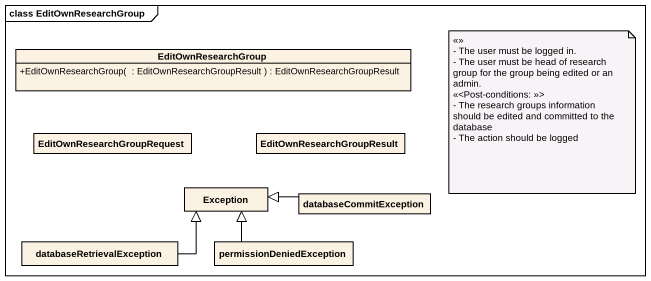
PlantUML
@startuml
mainframe class EditOwnResearchGroup
hide circle
hide empty members
skinparam classAttributeIconSize 0
class EditOwnResearchGroup {
  +EditOwnResearchGroup(  : EditOwnResearchGroupResult ) : EditOwnResearchGroupResult
}
class EditOwnResearchGroupRequest
class EditOwnResearchGroupResult
class "Exception" as Exception_
class databaseCommitException
class databaseRetrievalException
class permissionDeniedException
databaseCommitException -left-|> Exception_
databaseRetrievalException -right-|> Exception_
permissionDeniedException -up-|> Exception_
note as N1
  <<>>
  - The user must be logged in.
  - The user must be head of research group for the group being edited or an admin.
  <<<Post-conditions: >>>
  - The research groups information should be edited and committed to the database
  - The action should be logged
end note
@enduml
